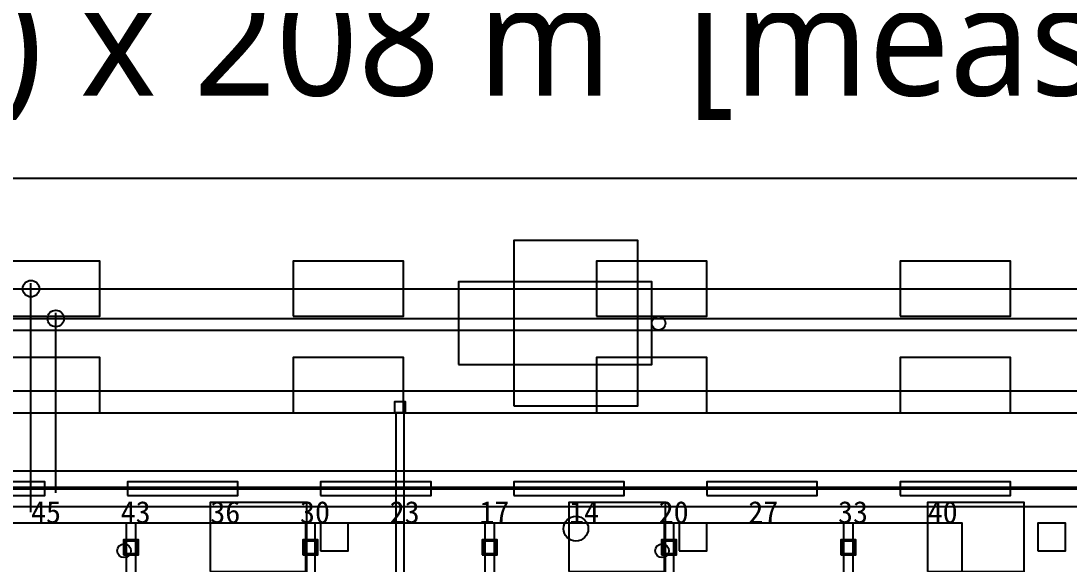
# Model space of a CAD drawing. Header units: metres. Extents: x -1640 to 1560, y -268 to 2338.
# Drawn here: x -71.7 to 4.2, y 1461 to 1500.4 of the extents above; entities that cross this region are included whole.
import ezdxf

# ---------------------------------------------------------------- set-up
doc = ezdxf.new("R2010")
doc.units = ezdxf.units.M
for name, color, linetype in [('1F_EHS_EXIT_DOOR_CONCEPT', 3, 'Continuous'), ('1F_EHS_EXTINGUISHER_HYDRANT_CABINET_CONCEPT', 1, 'Continuous'), ('1F_ELEC', 6, 'Continuous'), ('1F_STRUCT_COLUMN', 8, 'Continuous'), ('1F_SUPPORT', 4, 'Continuous'), ('1F_ZONE', 3, 'Continuous'), ('2F_EHS_EXIT_DOOR_CONCEPT', 3, 'Continuous'), ('2F_EHS_EXTINGUISHER_HYDRANT_CABINET_CONCEPT', 1, 'Continuous'), ('2F_STRUCT_COLUMN', 8, 'Continuous'), ('2F_SUPPORT', 4, 'Continuous'), ('2F_ZONE', 3, 'Continuous'), ('3F_EHS_EGRESS_DIST_M', 2, 'Continuous'), ('3F_EHS_EXIT_DOOR_CONCEPT', 3, 'Continuous'), ('3F_EHS_EXTINGUISHER_HYDRANT_CABINET_CONCEPT', 1, 'Continuous'), ('3F_SUPPORT', 4, 'Continuous'), ('3F_ZONE', 3, 'Continuous'), ('4F_DCC', 3, 'Continuous'), ('4F_MAU', 2, 'Continuous'), ('4F_STRUCT_PLENUM_TRUSS_CONCEPT', 9, 'Continuous'), ('4F_SUPPORT', 4, 'Continuous'), ('4F_ZONE', 3, 'Continuous'), ('5F_EHS_EXIT_DOOR_CONCEPT', 3, 'Continuous'), ('5F_EHS_EXTINGUISHER_HYDRANT_CABINET_CONCEPT', 1, 'Continuous'), ('5F_ELEC', 6, 'Continuous'), ('5F_STRUCT_COLUMN', 8, 'Continuous'), ('5F_SUPPORT', 4, 'Continuous'), ('5F_ZONE', 3, 'Continuous'), ('6F_EHS_EXIT_DOOR_CONCEPT', 3, 'Continuous'), ('6F_EHS_EXTINGUISHER_HYDRANT_CABINET_CONCEPT', 1, 'Continuous'), ('6F_STRUCT_COLUMN', 8, 'Continuous'), ('6F_SUPPORT', 4, 'Continuous'), ('6F_ZONE', 3, 'Continuous'), ('7F_EHS_EGRESS_DIST_M', 2, 'Continuous'), ('7F_EHS_EXIT_DOOR_CONCEPT', 3, 'Continuous'), ('7F_EHS_EXTINGUISHER_HYDRANT_CABINET_CONCEPT', 1, 'Continuous'), ('7F_SUPPORT', 4, 'Continuous'), ('7F_ZONE', 3, 'Continuous'), ('8F_DCC', 3, 'Continuous'), ('8F_MAU', 2, 'Continuous'), ('8F_STRUCT_PLENUM_TRUSS_CONCEPT', 9, 'Continuous'), ('8F_SUPPORT', 4, 'Continuous'), ('8F_ZONE', 3, 'Continuous'), ('EHS_TREATED_EXHAUST', 30, 'Continuous'), ('OUTLINE', 7, 'Continuous'), ('RF_RSC', 4, 'Continuous'), ('RF_STACK', 2, 'Continuous'), ('TEXT', 7, 'Continuous'), ('UTIL_CHW.R_CONCEPT', 2, 'Continuous'), ('UTIL_CHW.S_CONCEPT', 1, 'Continuous'), ('UTIL_ELEC.EMERG_CONCEPT', 4, 'Continuous'), ('UTIL_ELEC.MV_CONCEPT', 1, 'Continuous'), ('UTIL_ELEC.UPS_CONCEPT', 3, 'Continuous'), ('UTIL_EXH.HEAT_CONCEPT', 1, 'Continuous'), ('UTIL_EXH.HEAT_RISER', 1, 'Continuous'), ('UTIL_EXH.VOC_CONCEPT', 6, 'Continuous'), ('UTIL_EXH.VOC_RISER', 6, 'Continuous')]:
    doc.layers.add(name, color=color, linetype=linetype)
doc.styles.add('KO', font='malgun.ttf')

msp = doc.modelspace()

# ---------------------------------------------------------------- linework, layer by layer
at = {"layer": '1F_EHS_EXIT_DOOR_CONCEPT'}
msp.add_circle((-31.5, 1463.6), 0.9, dxfattribs=at)
at = {"layer": '1F_EHS_EXTINGUISHER_HYDRANT_CABINET_CONCEPT'}
for centre in [(-25.5, 1478.5), (-64.25, 1462), (-25.25, 1462)]:
    msp.add_circle(centre, 0.5, dxfattribs=at)
at = {"layer": '1F_ELEC'}
for points in [[(-74, 1479), (-66, 1479), (-66, 1483), (-74, 1483)], [(-52, 1479), (-44, 1479), (-44, 1483), (-52, 1483)], [(-30, 1479), (-22, 1479), (-22, 1483), (-30, 1483)], [(-8, 1479), (0, 1479), (0, 1483), (-8, 1483)], [(-74, 1472), (-66, 1472), (-66, 1476), (-74, 1476)], [(-52, 1472), (-44, 1472), (-44, 1476), (-52, 1476)], [(-30, 1472), (-22, 1472), (-22, 1476), (-30, 1476)], [(-8, 1472), (0, 1472), (0, 1476), (-8, 1476)]]:
    msp.add_lwpolyline(points, close=True, dxfattribs=at)
at = {"layer": '1F_STRUCT_COLUMN'}
for points in [[(-64.3, 1461.7), (-63.2, 1461.7), (-63.2, 1462.8), (-64.3, 1462.8)], [(-51.3, 1461.7), (-50.2, 1461.7), (-50.2, 1462.8), (-51.3, 1462.8)], [(-38.3, 1461.7), (-37.2, 1461.7), (-37.2, 1462.8), (-38.3, 1462.8)], [(-25.3, 1461.7), (-24.2, 1461.7), (-24.2, 1462.8), (-25.3, 1462.8)], [(-12.3, 1461.7), (-11.2, 1461.7), (-11.2, 1462.8), (-12.3, 1462.8)]]:
    msp.add_lwpolyline(points, close=True, dxfattribs=at)
at = {"layer": '1F_SUPPORT'}
msp.add_lwpolyline([(-36, 1472.5), (-27, 1472.5), (-27, 1484.5), (-36, 1484.5)], close=True, dxfattribs=at)
at = {"layer": '1F_ZONE'}
msp.add_lwpolyline([(-280, 1306), (-3.5, 1306), (-3.5, 1464), (-280, 1464)], close=True, dxfattribs=at)
at = {"layer": '2F_EHS_EXIT_DOOR_CONCEPT'}
msp.add_circle((-31.5, 1463.6), 0.9, dxfattribs=at)
at = {"layer": '2F_EHS_EXTINGUISHER_HYDRANT_CABINET_CONCEPT'}
msp.add_circle((-25.5, 1478.5), 0.5, dxfattribs=at)
at = {"layer": '2F_STRUCT_COLUMN'}
for points in [[(-64.2, 1461.8), (-63.3, 1461.8), (-63.3, 1462.7), (-64.2, 1462.7)], [(-51.2, 1461.8), (-50.3, 1461.8), (-50.3, 1462.7), (-51.2, 1462.7)], [(-38.2, 1461.8), (-37.3, 1461.8), (-37.3, 1462.7), (-38.2, 1462.7)], [(-25.2, 1461.8), (-24.3, 1461.8), (-24.3, 1462.7), (-25.2, 1462.7)], [(-12.2, 1461.8), (-11.3, 1461.8), (-11.3, 1462.7), (-12.2, 1462.7)]]:
    msp.add_lwpolyline(points, close=True, dxfattribs=at)
at = {"layer": '2F_SUPPORT'}
msp.add_lwpolyline([(-36, 1472.5), (-27, 1472.5), (-27, 1484.5), (-36, 1484.5)], close=True, dxfattribs=at)
at = {"layer": '2F_ZONE'}
msp.add_lwpolyline([(-280, 1306), (-3.5, 1306), (-3.5, 1464), (-280, 1464)], close=True, dxfattribs=at)
at = {"layer": '3F_EHS_EXIT_DOOR_CONCEPT'}
msp.add_circle((-31.5, 1463.6), 0.9, dxfattribs=at)
at = {"layer": '3F_EHS_EXTINGUISHER_HYDRANT_CABINET_CONCEPT'}
msp.add_circle((-25.5, 1478.5), 0.5, dxfattribs=at)
at = {"layer": '3F_SUPPORT'}
msp.add_lwpolyline([(-36, 1472.5), (-27, 1472.5), (-27, 1484.5), (-36, 1484.5)], close=True, dxfattribs=at)
at = {"layer": '3F_ZONE'}
msp.add_lwpolyline([(-280, 1306), (-3.5, 1306), (-3.5, 1464), (-280, 1464)], close=True, dxfattribs=at)
at = {"layer": '4F_DCC'}
for points in [[(-78, 1466), (-70, 1466), (-70, 1467), (-78, 1467)], [(-64, 1466), (-56, 1466), (-56, 1467), (-64, 1467)], [(-50, 1466), (-42, 1466), (-42, 1467), (-50, 1467)], [(-36, 1466), (-28, 1466), (-28, 1467), (-36, 1467)], [(-22, 1466), (-14, 1466), (-14, 1467), (-22, 1467)], [(-8, 1466), (0, 1466), (0, 1467), (-8, 1467)]]:
    msp.add_lwpolyline(points, close=True, dxfattribs=at)
at = {"layer": '4F_MAU'}
msp.add_lwpolyline([(-40, 1475.5), (-26, 1475.5), (-26, 1481.5), (-40, 1481.5)], close=True, dxfattribs=at)
at = {"layer": '4F_STRUCT_PLENUM_TRUSS_CONCEPT'}
for points in [[(-64.1, 1306), (-63.4, 1306), (-63.4, 1464), (-64.1, 1464)], [(-51.1, 1306), (-50.4, 1306), (-50.4, 1464), (-51.1, 1464)], [(-38.1, 1306), (-37.4, 1306), (-37.4, 1464), (-38.1, 1464)], [(-25.1, 1306), (-24.4, 1306), (-24.4, 1464), (-25.1, 1464)], [(-12.1, 1306), (-11.4, 1306), (-11.4, 1464), (-12.1, 1464)]]:
    msp.add_lwpolyline(points, close=True, dxfattribs=at)
at = {"layer": '4F_SUPPORT'}
msp.add_lwpolyline([(-36, 1472.5), (-27, 1472.5), (-27, 1484.5), (-36, 1484.5)], close=True, dxfattribs=at)
at = {"layer": '4F_ZONE'}
msp.add_lwpolyline([(-280, 1306), (-3.5, 1306), (-3.5, 1464), (-280, 1464)], close=True, dxfattribs=at)
at = {"layer": '5F_EHS_EXIT_DOOR_CONCEPT'}
msp.add_circle((-31.5, 1463.6), 0.9, dxfattribs=at)
at = {"layer": '5F_EHS_EXTINGUISHER_HYDRANT_CABINET_CONCEPT'}
for centre in [(-25.5, 1478.5), (-64.25, 1462), (-25.25, 1462)]:
    msp.add_circle(centre, 0.5, dxfattribs=at)
at = {"layer": '5F_ELEC'}
for points in [[(-74, 1479), (-66, 1479), (-66, 1483), (-74, 1483)], [(-52, 1479), (-44, 1479), (-44, 1483), (-52, 1483)], [(-30, 1479), (-22, 1479), (-22, 1483), (-30, 1483)], [(-8, 1479), (0, 1479), (0, 1483), (-8, 1483)], [(-74, 1472), (-66, 1472), (-66, 1476), (-74, 1476)], [(-52, 1472), (-44, 1472), (-44, 1476), (-52, 1476)], [(-30, 1472), (-22, 1472), (-22, 1476), (-30, 1476)], [(-8, 1472), (0, 1472), (0, 1476), (-8, 1476)]]:
    msp.add_lwpolyline(points, close=True, dxfattribs=at)
at = {"layer": '5F_STRUCT_COLUMN'}
for points in [[(-64.3, 1461.7), (-63.2, 1461.7), (-63.2, 1462.8), (-64.3, 1462.8)], [(-51.3, 1461.7), (-50.2, 1461.7), (-50.2, 1462.8), (-51.3, 1462.8)], [(-38.3, 1461.7), (-37.2, 1461.7), (-37.2, 1462.8), (-38.3, 1462.8)], [(-25.3, 1461.7), (-24.2, 1461.7), (-24.2, 1462.8), (-25.3, 1462.8)], [(-12.3, 1461.7), (-11.2, 1461.7), (-11.2, 1462.8), (-12.3, 1462.8)]]:
    msp.add_lwpolyline(points, close=True, dxfattribs=at)
at = {"layer": '5F_SUPPORT'}
msp.add_lwpolyline([(-36, 1472.5), (-27, 1472.5), (-27, 1484.5), (-36, 1484.5)], close=True, dxfattribs=at)
at = {"layer": '5F_ZONE'}
msp.add_lwpolyline([(-280, 1306), (-3.5, 1306), (-3.5, 1464), (-280, 1464)], close=True, dxfattribs=at)
at = {"layer": '6F_EHS_EXIT_DOOR_CONCEPT'}
msp.add_circle((-31.5, 1463.6), 0.9, dxfattribs=at)
at = {"layer": '6F_EHS_EXTINGUISHER_HYDRANT_CABINET_CONCEPT'}
msp.add_circle((-25.5, 1478.5), 0.5, dxfattribs=at)
at = {"layer": '6F_STRUCT_COLUMN'}
for points in [[(-64.2, 1461.8), (-63.3, 1461.8), (-63.3, 1462.7), (-64.2, 1462.7)], [(-51.2, 1461.8), (-50.3, 1461.8), (-50.3, 1462.7), (-51.2, 1462.7)], [(-38.2, 1461.8), (-37.3, 1461.8), (-37.3, 1462.7), (-38.2, 1462.7)], [(-25.2, 1461.8), (-24.3, 1461.8), (-24.3, 1462.7), (-25.2, 1462.7)], [(-12.2, 1461.8), (-11.3, 1461.8), (-11.3, 1462.7), (-12.2, 1462.7)]]:
    msp.add_lwpolyline(points, close=True, dxfattribs=at)
at = {"layer": '6F_SUPPORT'}
msp.add_lwpolyline([(-36, 1472.5), (-27, 1472.5), (-27, 1484.5), (-36, 1484.5)], close=True, dxfattribs=at)
at = {"layer": '6F_ZONE'}
msp.add_lwpolyline([(-280, 1306), (-3.5, 1306), (-3.5, 1464), (-280, 1464)], close=True, dxfattribs=at)
at = {"layer": '7F_EHS_EXIT_DOOR_CONCEPT'}
msp.add_circle((-31.5, 1463.6), 0.9, dxfattribs=at)
at = {"layer": '7F_EHS_EXTINGUISHER_HYDRANT_CABINET_CONCEPT'}
msp.add_circle((-25.5, 1478.5), 0.5, dxfattribs=at)
at = {"layer": '7F_SUPPORT'}
msp.add_lwpolyline([(-36, 1472.5), (-27, 1472.5), (-27, 1484.5), (-36, 1484.5)], close=True, dxfattribs=at)
at = {"layer": '7F_ZONE'}
msp.add_lwpolyline([(-280, 1306), (-3.5, 1306), (-3.5, 1464), (-280, 1464)], close=True, dxfattribs=at)
at = {"layer": '8F_DCC'}
for points in [[(-78, 1466), (-70, 1466), (-70, 1467), (-78, 1467)], [(-64, 1466), (-56, 1466), (-56, 1467), (-64, 1467)], [(-50, 1466), (-42, 1466), (-42, 1467), (-50, 1467)], [(-36, 1466), (-28, 1466), (-28, 1467), (-36, 1467)], [(-22, 1466), (-14, 1466), (-14, 1467), (-22, 1467)], [(-8, 1466), (0, 1466), (0, 1467), (-8, 1467)]]:
    msp.add_lwpolyline(points, close=True, dxfattribs=at)
at = {"layer": '8F_MAU'}
msp.add_lwpolyline([(-40, 1475.5), (-26, 1475.5), (-26, 1481.5), (-40, 1481.5)], close=True, dxfattribs=at)
at = {"layer": '8F_STRUCT_PLENUM_TRUSS_CONCEPT'}
for points in [[(-64.1, 1306), (-63.4, 1306), (-63.4, 1464), (-64.1, 1464)], [(-51.1, 1306), (-50.4, 1306), (-50.4, 1464), (-51.1, 1464)], [(-38.1, 1306), (-37.4, 1306), (-37.4, 1464), (-38.1, 1464)], [(-25.1, 1306), (-24.4, 1306), (-24.4, 1464), (-25.1, 1464)], [(-12.1, 1306), (-11.4, 1306), (-11.4, 1464), (-12.1, 1464)]]:
    msp.add_lwpolyline(points, close=True, dxfattribs=at)
at = {"layer": '8F_SUPPORT'}
msp.add_lwpolyline([(-36, 1472.5), (-27, 1472.5), (-27, 1484.5), (-36, 1484.5)], close=True, dxfattribs=at)
at = {"layer": '8F_ZONE'}
msp.add_lwpolyline([(-280, 1306), (-3.5, 1306), (-3.5, 1464), (-280, 1464)], close=True, dxfattribs=at)
at = {"layer": 'EHS_TREATED_EXHAUST'}
for points in [[(-44.65, 1472), (-43.85, 1472), (-43.85, 1472.8), (-44.65, 1472.8)], [(-44.65, 1472), (-43.85, 1472), (-43.85, 1472.8), (-44.65, 1472.8)], [(-44.55, 1310), (-43.95, 1310), (-43.95, 1472), (-44.55, 1472)], [(-44.55, 1310), (-43.95, 1310), (-43.95, 1472), (-44.55, 1472)]]:
    msp.add_lwpolyline(points, close=True, dxfattribs=at)
at = {"layer": 'OUTLINE'}
msp.add_lwpolyline([(-306, 1281), (345, 1281), (345, 1489), (-306, 1489)], close=True, dxfattribs=at)
at = {"layer": 'RF_RSC'}
for points in [[(-58, 1460.5), (-51, 1460.5), (-51, 1465.5), (-58, 1465.5)], [(-32, 1460.5), (-25, 1460.5), (-25, 1465.5), (-32, 1465.5)], [(-6, 1460.5), (1, 1460.5), (1, 1465.5), (-6, 1465.5)]]:
    msp.add_lwpolyline(points, close=True, dxfattribs=at)
at = {"layer": 'RF_STACK'}
for points in [[(-50, 1462), (-48, 1462), (-48, 1464), (-50, 1464)], [(-24, 1462), (-22, 1462), (-22, 1464), (-24, 1464)], [(2, 1462), (4, 1462), (4, 1464), (2, 1464)]]:
    msp.add_lwpolyline(points, close=True, dxfattribs=at)
at = {"layer": 'UTIL_CHW.R_CONCEPT'}
msp.add_line((-275.2, 1467.8), (294.8, 1467.8), dxfattribs=at)
msp.add_line((-275.2, 1467.8), (294.8, 1467.8), dxfattribs=at)
at = {"layer": 'UTIL_CHW.S_CONCEPT'}
msp.add_line((-276.5, 1466.5), (293.5, 1466.5), dxfattribs=at)
msp.add_line((-276.5, 1466.5), (293.5, 1466.5), dxfattribs=at)
at = {"layer": 'UTIL_ELEC.EMERG_CONCEPT'}
for p in [(-284.3, 1481), (-280.3, 1481)]:
    msp.add_line(p, (291.3, 1481), dxfattribs=at)
at = {"layer": 'UTIL_ELEC.MV_CONCEPT'}
for p, q in [((-282.4, 1473.6), (291.4, 1473.6)), ((-282.4, 1473.6), (291.4, 1473.6)), ((-282.4, 1472), (291.4, 1472)), ((-282.4, 1472), (291.4, 1472))]:
    msp.add_line(p, q, dxfattribs=at)
at = {"layer": 'UTIL_ELEC.UPS_CONCEPT'}
msp.add_line((-254.3, 1478), (291.3, 1478), dxfattribs=at)
msp.add_line((-254.3, 1478), (291.3, 1478), dxfattribs=at)
at = {"layer": 'UTIL_EXH.HEAT_CONCEPT'}
for p, q in [((-69.2, 1466.2), (-69.2, 1479.24)), ((-69.2, 1466.2), (-69.2, 1479.24)), ((-266.55, 1478.84), (302.55, 1478.84)), ((-278.4, 1466.6), (295.4, 1466.6)), ((-278.4, 1466.6), (295.4, 1466.6))]:
    msp.add_line(p, q, dxfattribs=at)
at = {"layer": 'UTIL_EXH.HEAT_RISER'}
msp.add_circle((-69.2, 1478.84), 0.6, dxfattribs=at)
at = {"layer": 'UTIL_EXH.VOC_CONCEPT'}
for p, q in [((-266.55, 1481), (302.55, 1481)), ((-71, 1464.8), (-71, 1481.4)), ((-71, 1464.8), (-71, 1481.4)), ((-278.4, 1465.2), (295.4, 1465.2)), ((-278.4, 1465.2), (295.4, 1465.2))]:
    msp.add_line(p, q, dxfattribs=at)
at = {"layer": 'UTIL_EXH.VOC_RISER'}
msp.add_circle((-71, 1481), 0.6, dxfattribs=at)

# ---------------------------------------------------------------- texts
at = {"layer": '3F_EHS_EGRESS_DIST_M'}
for s, p in [('43', (-64.5, 1464)), ('36', (-58, 1464)), ('30', (-51.5, 1464)), ('23', (-45, 1464)), ('20', (-25.5, 1464)), ('27', (-19, 1464)), ('33', (-12.5, 1464)), ('40', (-6, 1464)), ('45', (-71, 1464)), ('17', (-38.5, 1464)), ('14', (-32, 1464))]:
    msp.add_text(s, height=1.6, dxfattribs=at).set_placement(p)
at = {"layer": '7F_EHS_EGRESS_DIST_M'}
for s, p in [('43', (-64.5, 1464)), ('36', (-58, 1464)), ('30', (-51.5, 1464)), ('23', (-45, 1464)), ('20', (-25.5, 1464)), ('27', (-19, 1464)), ('33', (-12.5, 1464)), ('40', (-6, 1464)), ('45', (-71, 1464)), ('17', (-38.5, 1464)), ('14', (-32, 1464))]:
    msp.add_text(s, height=1.6, dxfattribs=at).set_placement(p)
at = {"layer": 'TEXT', "style": 'KO'}
msp.add_text('P3 FAB  main body 623 m (incl. end block 651 m) x 208 m  [measured from satellite imagery]', height=8, dxfattribs=at).set_placement((-306, 1495))

doc.saveas('drawing.dxf')
